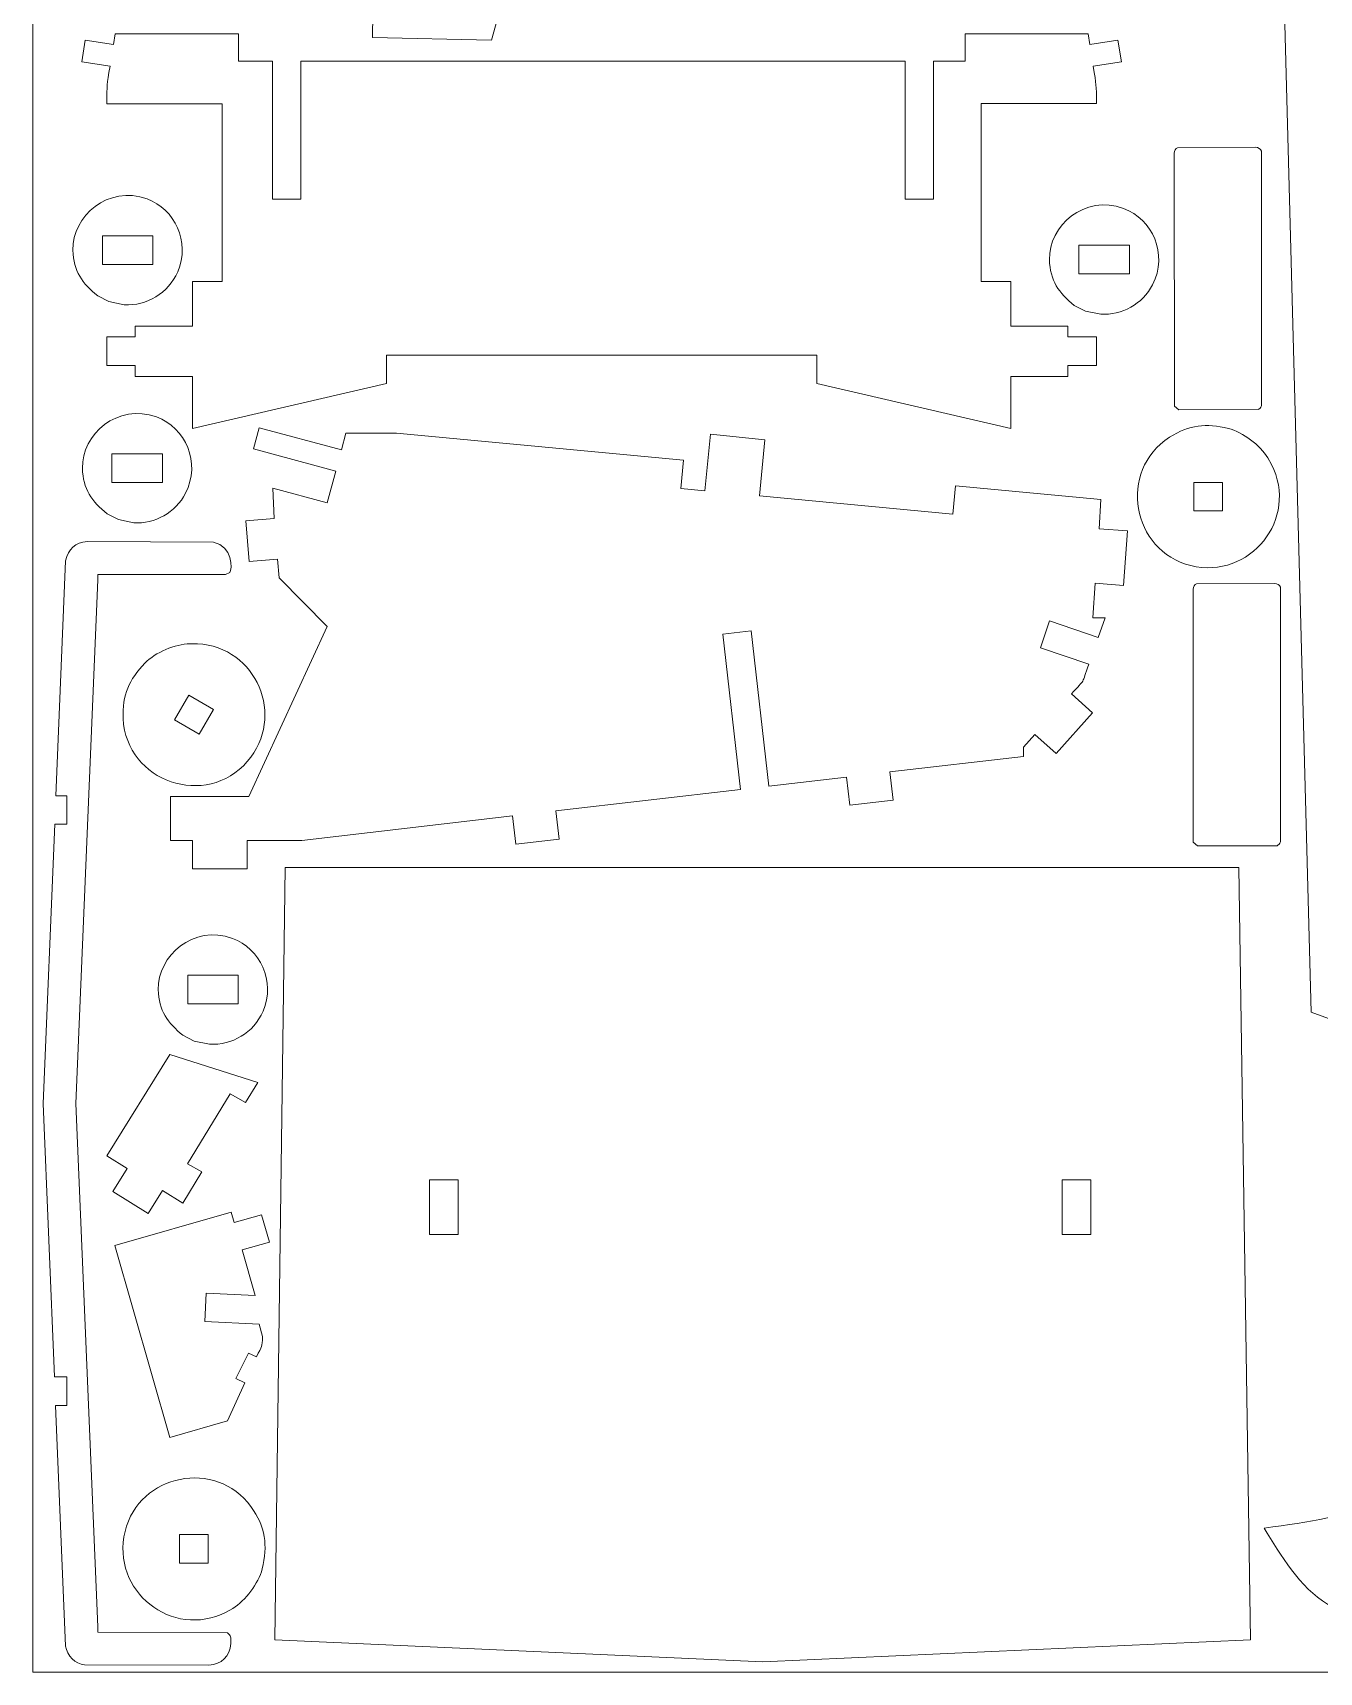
# Model space of a CAD drawing. Header units: centimetres. Extents: x -107 to 69, y -18 to 12.
# Drawn here: x -45.34 to -31.77, y -17.43 to -0.14 of the extents above; entities that cross this region are included whole.
import ezdxf

# ---------------------------------------------------------------- set-up
doc = ezdxf.new("R2010")
doc.units = ezdxf.units.CM
doc.header["$MEASUREMENT"] = 0
doc.layers.add('Camada 1', color=7, linetype='Continuous')

msp = doc.modelspace()

# ---------------------------------------------------------------- linework, layer by layer
at = {"layer": 'Camada 1', "color": 1, "lineweight": 0}
msp.add_lwpolyline([(-45.34275, -17.42933), (-24.34275, -17.42933), (-24.34275, 12.27067), (-45.34275, 12.27067), (-45.34275, -17.42933)], close=True, dxfattribs=at)
at = {"layer": 'Camada 1', "color": 250, "lineweight": 9}
for points, knots in [([(-29.55883, -8.92971), (-29.55883, -8.92971), (-29.56893, -8.93006), (-29.56893, -8.93006), (-29.56893, -8.93006), (-29.55338, -9.77885), (-29.53386, -10.62235), (-29.53146, -11.47113), (-29.53146, -11.47113), (-29.52685, -13.10509), (-29.55294, -14.74324), (-29.54248, -16.37694), (-29.54248, -16.37694), (-29.54248, -16.37694), (-29.53328, -17.33127), (-29.53328, -17.33127), (-29.53328, -17.33127), (-30.06357, -17.14693), (-30.45912, -17.01973), (-31.01488, -16.91367), (-31.01488, -16.91367), (-31.30724, -16.85788), (-31.44, -16.85905), (-31.6851, -16.71267), (-31.6851, -16.71267), (-31.98351, -16.53444), (-32.17813, -16.19391), (-32.35465, -15.9096), (-32.35465, -15.9096), (-31.85461, -15.84044), (-31.51294, -15.80008), (-31.04719, -15.57574), (-31.04719, -15.57574), (-29.97056, -15.05716), (-29.66871, -14.03103), (-29.79883, -12.90802), (-29.79883, -12.90802), (-29.93364, -11.7446), (-30.58108, -10.94205), (-31.67703, -10.53525), (-31.67703, -10.53525), (-31.67703, -10.53525), (-31.85859, -10.46877), (-31.85859, -10.46877), (-31.85859, -10.46877), (-31.85859, -10.46877), (-32.19669, 2.20154), (-32.19669, 2.20154), (-32.19669, 2.20154), (-31.84677, 2.33509), (-31.65096, 2.40472), (-31.34964, 2.64454), (-31.34964, 2.64454), (-30.52635, 3.29976), (-30.33943, 4.3766), (-30.50965, 5.3668), (-30.50965, 5.3668), (-30.66669, 6.28036), (-31.16128, 6.83392), (-32.01853, 7.16802), (-32.01853, 7.16802), (-32.01853, 7.16802), (-32.2091, 7.24112), (-32.2091, 7.24112), (-32.2091, 7.24112), (-32.2091, 7.24112), (-32.16201, 10.92004), (-32.16201, 10.92004), (-32.16201, 10.92004), (-32.16201, 10.92004), (-30.27129, 11.4726), (-30.27129, 11.4726), (-30.27129, 11.4726), (-30.27129, 11.4726), (-29.55883, -8.92971), (-29.55883, -8.92971)], [0, 0, 0, 0, 0.05, 0.05, 0.05, 0.05, 0.1, 0.1, 0.1, 0.1, 0.15, 0.15, 0.15, 0.15, 0.2, 0.2, 0.2, 0.2, 0.25, 0.25, 0.25, 0.25, 0.3, 0.3, 0.3, 0.3, 0.35, 0.35, 0.35, 0.35, 0.4, 0.4, 0.4, 0.4, 0.45, 0.45, 0.45, 0.45, 0.5, 0.5, 0.5, 0.5, 0.55, 0.55, 0.55, 0.55, 0.6, 0.6, 0.6, 0.6, 0.65, 0.65, 0.65, 0.65, 0.7, 0.7, 0.7, 0.7, 0.75, 0.75, 0.75, 0.75, 0.8, 0.8, 0.8, 0.8, 0.85, 0.85, 0.85, 0.85, 0.9, 0.9, 0.9, 0.9, 1, 1, 1, 1]), ([(-42.03259, 0.50966), (-42.03259, 0.50966), (-41.74643, 0.50354), (-41.74643, 0.50354), (-41.74643, 0.50354), (-41.74643, 0.50354), (-41.74104, 0.75469), (-41.74104, 0.75469), (-41.74104, 0.75469), (-41.74104, 0.75469), (-41.35602, 0.74667), (-41.35602, 0.74667), (-41.35602, 0.74667), (-41.35602, 0.74667), (-41.36922, 0.57091), (-41.36922, 0.57091), (-41.36922, 0.57091), (-41.36922, 0.57091), (-40.50245, 0.5467), (-40.50245, 0.5467), (-40.50245, 0.5467), (-40.50245, 0.5467), (-40.49114, 0.72883), (-40.49114, 0.72883), (-40.49114, 0.72883), (-40.49114, 0.72883), (-40.2435, 0.72378), (-40.2435, 0.72378), (-40.2435, 0.72378), (-40.2435, 0.72378), (-40.50338, -0.21335), (-40.50338, -0.21335), (-40.50338, -0.21335), (-40.50338, -0.21335), (-41.76123, -0.18717), (-41.76123, -0.18717), (-41.76123, -0.18717), (-41.76123, -0.18717), (-41.75585, 0.06406), (-41.75585, 0.06406), (-41.75585, 0.06406), (-41.75585, 0.06406), (-42.042, 0.07016), (-42.042, 0.07016), (-42.042, 0.07016), (-42.042, 0.07016), (-42.03259, 0.50966), (-42.03259, 0.50966)], [0, 0, 0, 0, 0.07692308, 0.07692308, 0.07692308, 0.07692308, 0.15384615, 0.15384615, 0.15384615, 0.15384615, 0.23076923, 0.23076923, 0.23076923, 0.23076923, 0.30769231, 0.30769231, 0.30769231, 0.30769231, 0.38461538, 0.38461538, 0.38461538, 0.38461538, 0.46153846, 0.46153846, 0.46153846, 0.46153846, 0.53846154, 0.53846154, 0.53846154, 0.53846154, 0.61538462, 0.61538462, 0.61538462, 0.61538462, 0.69230769, 0.69230769, 0.69230769, 0.69230769, 0.76923077, 0.76923077, 0.76923077, 0.76923077, 0.84615385, 0.84615385, 0.84615385, 0.84615385, 1, 1, 1, 1]), ([(-34.19291, -0.26129), (-34.19291, -0.26129), (-34.21064, -0.1472), (-34.21064, -0.1472), (-34.21064, -0.1472), (-34.21064, -0.1472), (-35.50931, -0.14703), (-35.50931, -0.14703), (-35.50931, -0.14703), (-35.50931, -0.14703), (-35.50931, -0.43476), (-35.50931, -0.43476), (-35.50931, -0.43476), (-35.50931, -0.43476), (-35.84076, -0.43476), (-35.84076, -0.43476), (-35.84076, -0.43476), (-35.84076, -0.43476), (-35.84076, -1.8909), (-35.84076, -1.8909), (-35.84076, -1.8909), (-35.84076, -1.8909), (-36.14087, -1.8909), (-36.14087, -1.8909), (-36.14087, -1.8909), (-36.14087, -1.8909), (-36.14085, -0.43476), (-36.14085, -0.43476), (-36.14085, -0.43476), (-36.14085, -0.43476), (-42.51414, -0.43476), (-42.51414, -0.43476), (-42.51414, -0.43476), (-42.51414, -0.43476), (-42.51414, -1.8909), (-42.51414, -1.8909), (-42.51414, -1.8909), (-42.51414, -1.8909), (-42.81425, -1.8909), (-42.81425, -1.8909), (-42.81425, -1.8909), (-42.81425, -1.8909), (-42.81425, -0.43476), (-42.81425, -0.43476), (-42.81425, -0.43476), (-42.81425, -0.43476), (-43.17122, -0.43476), (-43.17122, -0.43476), (-43.17122, -0.43476), (-43.17122, -0.43476), (-43.17122, -0.14703), (-43.17122, -0.14703), (-43.17122, -0.14703), (-43.17122, -0.14703), (-44.47485, -0.14735), (-44.47485, -0.14735), (-44.47485, -0.14735), (-44.47485, -0.14735), (-44.49258, -0.26142), (-44.49258, -0.26142), (-44.49258, -0.26142), (-44.49258, -0.26142), (-44.78913, -0.21531), (-44.78913, -0.21531), (-44.78913, -0.21531), (-44.78913, -0.21531), (-44.82459, -0.44341), (-44.82459, -0.44341), (-44.82459, -0.44341), (-44.82459, -0.44341), (-44.52804, -0.48951), (-44.52804, -0.48951), (-44.52804, -0.48951), (-44.56109, -0.69579), (-44.56143, -0.67515), (-44.56214, -0.88461), (-44.56214, -0.88461), (-44.56214, -0.88461), (-43.34475, -0.88461), (-43.34475, -0.88461), (-43.34475, -0.88461), (-43.34475, -0.88461), (-43.34489, -2.75855), (-43.34489, -2.75855), (-43.34489, -2.75855), (-43.34489, -2.75855), (-43.65742, -2.75855), (-43.65742, -2.75855), (-43.65742, -2.75855), (-43.65742, -2.75855), (-43.65742, -3.22982), (-43.65742, -3.22982), (-43.65742, -3.22982), (-43.65742, -3.22982), (-44.26212, -3.22982), (-44.26212, -3.22982), (-44.26212, -3.22982), (-44.26212, -3.22982), (-44.26212, -3.34524), (-44.26212, -3.34524), (-44.26212, -3.34524), (-44.26212, -3.34524), (-44.56223, -3.34524), (-44.56223, -3.34524), (-44.56223, -3.34524), (-44.56223, -3.34524), (-44.56223, -3.64686), (-44.56223, -3.64686), (-44.56223, -3.64686), (-44.56223, -3.64686), (-44.26212, -3.64686), (-44.26212, -3.64686), (-44.26212, -3.64686), (-44.26212, -3.64686), (-44.26212, -3.76231), (-44.26212, -3.76231), (-44.26212, -3.76231), (-44.26212, -3.76231), (-43.65742, -3.76231), (-43.65742, -3.76231), (-43.65742, -3.76231), (-43.65742, -3.76231), (-43.65742, -4.31162), (-43.65742, -4.31162), (-43.65742, -4.31162), (-43.65742, -4.31162), (-41.61351, -3.83717), (-41.61351, -3.83717), (-41.61351, -3.83717), (-41.61351, -3.83717), (-41.61351, -3.53706), (-41.61351, -3.53706), (-41.61351, -3.53706), (-41.61351, -3.53706), (-37.07139, -3.53706), (-37.07139, -3.53706), (-37.07139, -3.53706), (-37.07139, -3.53706), (-37.07139, -3.83717), (-37.07139, -3.83717), (-37.07139, -3.83717), (-37.07139, -3.83717), (-35.0282, -4.31162), (-35.0282, -4.31162), (-35.0282, -4.31162), (-35.0282, -4.31162), (-35.0282, -3.76231), (-35.0282, -3.76231), (-35.0282, -3.76231), (-35.0282, -3.76231), (-34.4235, -3.76231), (-34.4235, -3.76231), (-34.4235, -3.76231), (-34.4235, -3.76231), (-34.4235, -3.64686), (-34.4235, -3.64686), (-34.4235, -3.64686), (-34.4235, -3.64686), (-34.1234, -3.64686), (-34.1234, -3.64686), (-34.1234, -3.64686), (-34.1234, -3.64686), (-34.1234, -3.34524), (-34.1234, -3.34524), (-34.1234, -3.34524), (-34.1234, -3.34524), (-34.4235, -3.34524), (-34.4235, -3.34524), (-34.4235, -3.34524), (-34.4235, -3.34524), (-34.4235, -3.22982), (-34.4235, -3.22982), (-34.4235, -3.22982), (-34.4235, -3.22982), (-35.0282, -3.22982), (-35.0282, -3.22982), (-35.0282, -3.22982), (-35.0282, -3.22982), (-35.0282, -2.75855), (-35.0282, -2.75855), (-35.0282, -2.75855), (-35.0282, -2.75855), (-35.34002, -2.75855), (-35.34002, -2.75855), (-35.34002, -2.75855), (-35.34002, -2.75855), (-35.34002, -0.88419), (-35.34002, -0.88419), (-35.34002, -0.88419), (-35.34002, -0.88419), (-34.1234, -0.88427), (-34.1234, -0.88427), (-34.1234, -0.88427), (-34.12402, -0.67473), (-34.12438, -0.69582), (-34.15742, -0.48948), (-34.15742, -0.48948), (-34.15742, -0.48948), (-33.8609, -0.44337), (-33.8609, -0.44337), (-33.8609, -0.44337), (-33.8609, -0.44337), (-33.89636, -0.21522), (-33.89636, -0.21522), (-33.89636, -0.21522), (-33.89636, -0.21522), (-34.19291, -0.26129), (-34.19291, -0.26129)], [0, 0, 0, 0, 0.01886792, 0.01886792, 0.01886792, 0.01886792, 0.03773585, 0.03773585, 0.03773585, 0.03773585, 0.05660377, 0.05660377, 0.05660377, 0.05660377, 0.0754717, 0.0754717, 0.0754717, 0.0754717, 0.09433962, 0.09433962, 0.09433962, 0.09433962, 0.11320755, 0.11320755, 0.11320755, 0.11320755, 0.13207547, 0.13207547, 0.13207547, 0.13207547, 0.1509434, 0.1509434, 0.1509434, 0.1509434, 0.16981132, 0.16981132, 0.16981132, 0.16981132, 0.18867925, 0.18867925, 0.18867925, 0.18867925, 0.20754717, 0.20754717, 0.20754717, 0.20754717, 0.22641509, 0.22641509, 0.22641509, 0.22641509, 0.24528302, 0.24528302, 0.24528302, 0.24528302, 0.26415094, 0.26415094, 0.26415094, 0.26415094, 0.28301887, 0.28301887, 0.28301887, 0.28301887, 0.30188679, 0.30188679, 0.30188679, 0.30188679, 0.32075472, 0.32075472, 0.32075472, 0.32075472, 0.33962264, 0.33962264, 0.33962264, 0.33962264, 0.35849057, 0.35849057, 0.35849057, 0.35849057, 0.37735849, 0.37735849, 0.37735849, 0.37735849, 0.39622642, 0.39622642, 0.39622642, 0.39622642, 0.41509434, 0.41509434, 0.41509434, 0.41509434, 0.43396226, 0.43396226, 0.43396226, 0.43396226, 0.45283019, 0.45283019, 0.45283019, 0.45283019, 0.47169811, 0.47169811, 0.47169811, 0.47169811, 0.49056604, 0.49056604, 0.49056604, 0.49056604, 0.50943396, 0.50943396, 0.50943396, 0.50943396, 0.52830189, 0.52830189, 0.52830189, 0.52830189, 0.54716981, 0.54716981, 0.54716981, 0.54716981, 0.56603774, 0.56603774, 0.56603774, 0.56603774, 0.58490566, 0.58490566, 0.58490566, 0.58490566, 0.60377358, 0.60377358, 0.60377358, 0.60377358, 0.62264151, 0.62264151, 0.62264151, 0.62264151, 0.64150943, 0.64150943, 0.64150943, 0.64150943, 0.66037736, 0.66037736, 0.66037736, 0.66037736, 0.67924528, 0.67924528, 0.67924528, 0.67924528, 0.69811321, 0.69811321, 0.69811321, 0.69811321, 0.71698113, 0.71698113, 0.71698113, 0.71698113, 0.73584906, 0.73584906, 0.73584906, 0.73584906, 0.75471698, 0.75471698, 0.75471698, 0.75471698, 0.77358491, 0.77358491, 0.77358491, 0.77358491, 0.79245283, 0.79245283, 0.79245283, 0.79245283, 0.81132075, 0.81132075, 0.81132075, 0.81132075, 0.83018868, 0.83018868, 0.83018868, 0.83018868, 0.8490566, 0.8490566, 0.8490566, 0.8490566, 0.86792453, 0.86792453, 0.86792453, 0.86792453, 0.88679245, 0.88679245, 0.88679245, 0.88679245, 0.90566038, 0.90566038, 0.90566038, 0.90566038, 0.9245283, 0.9245283, 0.9245283, 0.9245283, 0.94339623, 0.94339623, 0.94339623, 0.94339623, 0.96226415, 0.96226415, 0.96226415, 0.96226415, 1, 1, 1, 1]), ([(-32.40997, -4.10711), (-32.39055, -4.09128), (-32.38292, -4.08283), (-32.38105, -4.05343), (-32.38105, -4.05343), (-32.38105, -4.05343), (-32.38375, -1.38576), (-32.38375, -1.38576), (-32.38375, -1.38576), (-32.38809, -1.35941), (-32.41909, -1.34668), (-32.44252, -1.34476), (-32.44252, -1.34476), (-32.44252, -1.34476), (-33.26875, -1.34928), (-33.26875, -1.34928), (-33.26875, -1.34928), (-33.29086, -1.35552), (-33.30272, -1.38274), (-33.30441, -1.40627), (-33.30441, -1.40627), (-33.30441, -1.40627), (-33.30174, -4.07394), (-33.30174, -4.07394), (-33.30174, -4.07394), (-33.30174, -4.07394), (-33.25618, -4.11391), (-33.25618, -4.11391), (-33.25618, -4.11391), (-33.25618, -4.11391), (-32.41849, -4.11104), (-32.41849, -4.11104), (-32.41849, -4.11104), (-32.41849, -4.11104), (-32.40997, -4.10711), (-32.40997, -4.10711)], [0, 0, 0, 0, 0.1, 0.1, 0.1, 0.1, 0.2, 0.2, 0.2, 0.2, 0.3, 0.3, 0.3, 0.3, 0.4, 0.4, 0.4, 0.4, 0.5, 0.5, 0.5, 0.5, 0.6, 0.6, 0.6, 0.6, 0.7, 0.7, 0.7, 0.7, 0.8, 0.8, 0.8, 0.8, 1, 1, 1, 1]), ([(-44.65841, -2.91157), (-44.81912, -2.78098), (-44.91338, -2.65144), (-44.91916, -2.42982), (-44.91916, -2.42982), (-44.9285, -2.0721), (-44.54858, -1.73918), (-44.1374, -1.88932), (-44.1374, -1.88932), (-43.84608, -1.9957), (-43.67758, -2.33926), (-43.81452, -2.65819), (-43.81452, -2.65819), (-43.91171, -2.88451), (-44.14373, -3.0193), (-44.37716, -3.00529), (-44.37716, -3.00529), (-44.37716, -3.00529), (-44.53926, -2.97136), (-44.53926, -2.97136), (-44.53926, -2.97136), (-44.53926, -2.97136), (-44.65841, -2.91157), (-44.65841, -2.91157)], [0, 0, 0, 0, 0.14285714, 0.14285714, 0.14285714, 0.14285714, 0.28571429, 0.28571429, 0.28571429, 0.28571429, 0.42857143, 0.42857143, 0.42857143, 0.42857143, 0.57142857, 0.57142857, 0.57142857, 0.57142857, 0.71428571, 0.71428571, 0.71428571, 0.71428571, 1, 1, 1, 1]), ([(-34.35847, -3.01159), (-34.51909, -2.88097), (-34.61343, -2.75154), (-34.61922, -2.52983), (-34.61922, -2.52983), (-34.62857, -2.17198), (-34.2483, -1.83916), (-33.83742, -1.98932), (-33.83742, -1.98932), (-33.53244, -2.1008), (-33.36576, -2.46902), (-33.53147, -2.79431), (-33.53147, -2.79431), (-33.63547, -2.99848), (-33.85881, -3.11857), (-34.07719, -3.1053), (-34.07719, -3.1053), (-34.07719, -3.1053), (-34.23929, -3.07139), (-34.23929, -3.07139), (-34.23929, -3.07139), (-34.23929, -3.07139), (-34.35847, -3.01159), (-34.35847, -3.01159)], [0, 0, 0, 0, 0.14285714, 0.14285714, 0.14285714, 0.14285714, 0.28571429, 0.28571429, 0.28571429, 0.28571429, 0.42857143, 0.42857143, 0.42857143, 0.42857143, 0.57142857, 0.57142857, 0.57142857, 0.57142857, 0.71428571, 0.71428571, 0.71428571, 0.71428571, 1, 1, 1, 1]), ([(-44.07551, -2.27785), (-44.07551, -2.27785), (-44.60795, -2.27785), (-44.60795, -2.27785), (-44.60795, -2.27785), (-44.60795, -2.27785), (-44.60795, -2.57943), (-44.60795, -2.57943), (-44.60795, -2.57943), (-44.60795, -2.57943), (-44.07551, -2.57943), (-44.07551, -2.57943), (-44.07551, -2.57943), (-44.07551, -2.57943), (-44.07551, -2.27785), (-44.07551, -2.27785)], [0, 0, 0, 0, 0.2, 0.2, 0.2, 0.2, 0.4, 0.4, 0.4, 0.4, 0.6, 0.6, 0.6, 0.6, 1, 1, 1, 1]), ([(-33.77553, -2.37786), (-33.77553, -2.37786), (-34.30799, -2.37786), (-34.30799, -2.37786), (-34.30799, -2.37786), (-34.30799, -2.37786), (-34.30799, -2.67948), (-34.30799, -2.67948), (-34.30799, -2.67948), (-34.30799, -2.67948), (-33.77553, -2.67948), (-33.77553, -2.67948), (-33.77553, -2.67948), (-33.77553, -2.67948), (-33.77553, -2.37786), (-33.77553, -2.37786)], [0, 0, 0, 0, 0.2, 0.2, 0.2, 0.2, 0.4, 0.4, 0.4, 0.4, 0.6, 0.6, 0.6, 0.6, 1, 1, 1, 1]), ([(-44.55846, -5.21156), (-44.71915, -5.08101), (-44.81342, -4.95139), (-44.81921, -4.72981), (-44.81921, -4.72981), (-44.82853, -4.37225), (-44.4488, -4.03913), (-44.03744, -4.18935), (-44.03744, -4.18935), (-43.73237, -4.30076), (-43.56578, -4.66911), (-43.73146, -4.99429), (-43.73146, -4.99429), (-43.83547, -5.19845), (-44.05871, -5.31851), (-44.27718, -5.30528), (-44.27718, -5.30528), (-44.27718, -5.30528), (-44.43931, -5.27139), (-44.43931, -5.27139), (-44.43931, -5.27139), (-44.43931, -5.27139), (-44.55846, -5.21156), (-44.55846, -5.21156)], [0, 0, 0, 0, 0.14285714, 0.14285714, 0.14285714, 0.14285714, 0.28571429, 0.28571429, 0.28571429, 0.28571429, 0.42857143, 0.42857143, 0.42857143, 0.42857143, 0.57142857, 0.57142857, 0.57142857, 0.57142857, 0.71428571, 0.71428571, 0.71428571, 0.71428571, 1, 1, 1, 1]), ([(-43.08161, -8.95547), (-43.08161, -8.95547), (-43.08161, -8.65536), (-43.08161, -8.65536), (-43.08161, -8.65536), (-43.08161, -8.65536), (-42.50449, -8.65536), (-42.50449, -8.65536), (-42.50449, -8.65536), (-42.50449, -8.65536), (-40.28407, -8.39698), (-40.28407, -8.39698), (-40.28407, -8.39698), (-40.28407, -8.39698), (-40.24936, -8.69504), (-40.24936, -8.69504), (-40.24936, -8.69504), (-40.24936, -8.69504), (-39.79078, -8.6417), (-39.79078, -8.6417), (-39.79078, -8.6417), (-39.79078, -8.6417), (-39.82548, -8.34361), (-39.82548, -8.34361), (-39.82548, -8.34361), (-39.82548, -8.34361), (-37.87872, -8.11709), (-37.87872, -8.11709), (-37.87872, -8.11709), (-37.87872, -8.11709), (-38.06362, -6.48018), (-38.06362, -6.48018), (-38.06362, -6.48018), (-38.06362, -6.48018), (-37.76392, -6.44633), (-37.76392, -6.44633), (-37.76392, -6.44633), (-37.76392, -6.44633), (-37.5793, -8.08225), (-37.5793, -8.08225), (-37.5793, -8.08225), (-37.5793, -8.08225), (-36.75967, -7.98678), (-36.75967, -7.98678), (-36.75967, -7.98678), (-36.75967, -7.98678), (-36.72501, -8.28487), (-36.72501, -8.28487), (-36.72501, -8.28487), (-36.72501, -8.28487), (-36.26639, -8.23151), (-36.26639, -8.23151), (-36.26639, -8.23151), (-36.26639, -8.23151), (-36.30109, -7.93342), (-36.30109, -7.93342), (-36.30109, -7.93342), (-36.30109, -7.93342), (-34.89121, -7.76944), (-34.89121, -7.76944), (-34.89121, -7.76944), (-34.89121, -7.76944), (-34.89121, -7.67063), (-34.89121, -7.67063), (-34.89121, -7.67063), (-34.89121, -7.67063), (-34.77303, -7.5394), (-34.77303, -7.5394), (-34.77303, -7.5394), (-34.77303, -7.5394), (-34.55003, -7.74024), (-34.55003, -7.74024), (-34.55003, -7.74024), (-34.55003, -7.74024), (-34.16377, -7.31143), (-34.16377, -7.31143), (-34.16377, -7.31143), (-34.16377, -7.31143), (-34.38677, -7.11059), (-34.38677, -7.11059), (-34.38677, -7.11059), (-34.23723, -6.94456), (-34.28231, -7.01827), (-34.20413, -6.79705), (-34.20413, -6.79705), (-34.20413, -6.79705), (-34.71382, -6.62352), (-34.71382, -6.62352), (-34.71382, -6.62352), (-34.71382, -6.62352), (-34.61709, -6.33944), (-34.61709, -6.33944), (-34.61709, -6.33944), (-34.61709, -6.33944), (-34.10412, -6.51406), (-34.10412, -6.51406), (-34.10412, -6.51406), (-34.10412, -6.51406), (-34.03176, -6.30935), (-34.03176, -6.30935), (-34.03176, -6.30935), (-34.03176, -6.30935), (-34.16244, -6.30935), (-34.16244, -6.30935), (-34.16244, -6.30935), (-34.16244, -6.30935), (-34.13725, -5.94318), (-34.13725, -5.94318), (-34.13725, -5.94318), (-34.13725, -5.94318), (-33.83796, -5.96502), (-33.83796, -5.96502), (-33.83796, -5.96502), (-33.83796, -5.96502), (-33.79593, -5.38945), (-33.79593, -5.38945), (-33.79593, -5.38945), (-33.79593, -5.38945), (-34.09522, -5.36761), (-34.09522, -5.36761), (-34.09522, -5.36761), (-34.09522, -5.36761), (-34.07848, -5.05943), (-34.07848, -5.05943), (-34.07848, -5.05943), (-34.07848, -5.05943), (-35.60904, -4.91556), (-35.60904, -4.91556), (-35.60904, -4.91556), (-35.60904, -4.91556), (-35.63718, -5.21434), (-35.63718, -5.21434), (-35.63718, -5.21434), (-35.63718, -5.21434), (-37.67903, -5.02225), (-37.67903, -5.02225), (-37.67903, -5.02225), (-37.67903, -5.02225), (-37.62149, -4.42967), (-37.62149, -4.42967), (-37.62149, -4.42967), (-37.62149, -4.42967), (-38.1955, -4.36952), (-38.1955, -4.36952), (-38.1955, -4.36952), (-38.1955, -4.36952), (-38.25321, -4.9679), (-38.25321, -4.9679), (-38.25321, -4.9679), (-38.25321, -4.9679), (-38.5083, -4.94387), (-38.5083, -4.94387), (-38.5083, -4.94387), (-38.5083, -4.94387), (-38.48055, -4.64531), (-38.48055, -4.64531), (-38.48055, -4.64531), (-38.48055, -4.64531), (-41.50672, -4.36163), (-41.50672, -4.36163), (-41.50672, -4.36163), (-41.50672, -4.36163), (-42.0393, -4.36163), (-42.0393, -4.36163), (-42.0393, -4.36163), (-42.0393, -4.36163), (-42.08637, -4.53677), (-42.08637, -4.53677), (-42.08637, -4.53677), (-42.08637, -4.53677), (-42.95585, -4.3032), (-42.95585, -4.3032), (-42.95585, -4.3032), (-42.95585, -4.3032), (-43.01572, -4.52616), (-43.01572, -4.52616), (-43.01572, -4.52616), (-43.01572, -4.52616), (-42.14623, -4.75973), (-42.14623, -4.75973), (-42.14623, -4.75973), (-42.14623, -4.75973), (-42.23608, -5.09413), (-42.23608, -5.09413), (-42.23608, -5.09413), (-42.23608, -5.09413), (-42.8121, -4.9398), (-42.8121, -4.9398), (-42.8121, -4.9398), (-42.8121, -4.9398), (-42.79762, -5.25962), (-42.79762, -5.25962), (-42.79762, -5.25962), (-42.79762, -5.25962), (-43.09656, -5.28577), (-43.09656, -5.28577), (-43.09656, -5.28577), (-43.09656, -5.28577), (-43.05916, -5.71345), (-43.05916, -5.71345), (-43.05916, -5.71345), (-43.05916, -5.71345), (-42.7602, -5.68729), (-42.7602, -5.68729), (-42.7602, -5.68729), (-42.7602, -5.68729), (-42.74289, -5.88503), (-42.74289, -5.88503), (-42.74289, -5.88503), (-42.74289, -5.88503), (-42.23608, -6.40022), (-42.23608, -6.40022), (-42.23608, -6.40022), (-42.23608, -6.40022), (-43.06282, -8.19366), (-43.06282, -8.19366), (-43.06282, -8.19366), (-43.06282, -8.19366), (-43.88958, -8.19366), (-43.88958, -8.19366), (-43.88958, -8.19366), (-43.88958, -8.19366), (-43.88958, -8.65536), (-43.88958, -8.65536), (-43.88958, -8.65536), (-43.88958, -8.65536), (-43.65871, -8.65536), (-43.65871, -8.65536), (-43.65871, -8.65536), (-43.65871, -8.65536), (-43.65871, -8.95547), (-43.65871, -8.95547), (-43.65871, -8.95547), (-43.65871, -8.95547), (-43.08161, -8.95547), (-43.08161, -8.95547)], [0, 0, 0, 0, 0.01666667, 0.01666667, 0.01666667, 0.01666667, 0.03333333, 0.03333333, 0.03333333, 0.03333333, 0.05, 0.05, 0.05, 0.05, 0.06666667, 0.06666667, 0.06666667, 0.06666667, 0.08333333, 0.08333333, 0.08333333, 0.08333333, 0.1, 0.1, 0.1, 0.1, 0.11666667, 0.11666667, 0.11666667, 0.11666667, 0.13333333, 0.13333333, 0.13333333, 0.13333333, 0.15, 0.15, 0.15, 0.15, 0.16666667, 0.16666667, 0.16666667, 0.16666667, 0.18333333, 0.18333333, 0.18333333, 0.18333333, 0.2, 0.2, 0.2, 0.2, 0.21666667, 0.21666667, 0.21666667, 0.21666667, 0.23333333, 0.23333333, 0.23333333, 0.23333333, 0.25, 0.25, 0.25, 0.25, 0.26666667, 0.26666667, 0.26666667, 0.26666667, 0.28333333, 0.28333333, 0.28333333, 0.28333333, 0.3, 0.3, 0.3, 0.3, 0.31666667, 0.31666667, 0.31666667, 0.31666667, 0.33333333, 0.33333333, 0.33333333, 0.33333333, 0.35, 0.35, 0.35, 0.35, 0.36666667, 0.36666667, 0.36666667, 0.36666667, 0.38333333, 0.38333333, 0.38333333, 0.38333333, 0.4, 0.4, 0.4, 0.4, 0.41666667, 0.41666667, 0.41666667, 0.41666667, 0.43333333, 0.43333333, 0.43333333, 0.43333333, 0.45, 0.45, 0.45, 0.45, 0.46666667, 0.46666667, 0.46666667, 0.46666667, 0.48333333, 0.48333333, 0.48333333, 0.48333333, 0.5, 0.5, 0.5, 0.5, 0.51666667, 0.51666667, 0.51666667, 0.51666667, 0.53333333, 0.53333333, 0.53333333, 0.53333333, 0.55, 0.55, 0.55, 0.55, 0.56666667, 0.56666667, 0.56666667, 0.56666667, 0.58333333, 0.58333333, 0.58333333, 0.58333333, 0.6, 0.6, 0.6, 0.6, 0.61666667, 0.61666667, 0.61666667, 0.61666667, 0.63333333, 0.63333333, 0.63333333, 0.63333333, 0.65, 0.65, 0.65, 0.65, 0.66666667, 0.66666667, 0.66666667, 0.66666667, 0.68333333, 0.68333333, 0.68333333, 0.68333333, 0.7, 0.7, 0.7, 0.7, 0.71666667, 0.71666667, 0.71666667, 0.71666667, 0.73333333, 0.73333333, 0.73333333, 0.73333333, 0.75, 0.75, 0.75, 0.75, 0.76666667, 0.76666667, 0.76666667, 0.76666667, 0.78333333, 0.78333333, 0.78333333, 0.78333333, 0.8, 0.8, 0.8, 0.8, 0.81666667, 0.81666667, 0.81666667, 0.81666667, 0.83333333, 0.83333333, 0.83333333, 0.83333333, 0.85, 0.85, 0.85, 0.85, 0.86666667, 0.86666667, 0.86666667, 0.86666667, 0.88333333, 0.88333333, 0.88333333, 0.88333333, 0.9, 0.9, 0.9, 0.9, 0.91666667, 0.91666667, 0.91666667, 0.91666667, 0.93333333, 0.93333333, 0.93333333, 0.93333333, 0.95, 0.95, 0.95, 0.95, 0.96666667, 0.96666667, 0.96666667, 0.96666667, 1, 1, 1, 1]), ([(-32.31599, -4.62016), (-32.39971, -4.48672), (-32.5777, -4.34828), (-32.73172, -4.31074), (-32.73172, -4.31074), (-32.96591, -4.25367), (-33.14345, -4.2689), (-33.35204, -4.4033), (-33.35204, -4.4033), (-33.90515, -4.75967), (-33.74996, -5.60391), (-33.12805, -5.75649), (-33.12805, -5.75649), (-32.5048, -5.90939), (-31.98374, -5.26289), (-32.2778, -4.68896), (-32.2778, -4.68896), (-32.2778, -4.68896), (-32.31599, -4.62016), (-32.31599, -4.62016)], [0, 0, 0, 0, 0.16666667, 0.16666667, 0.16666667, 0.16666667, 0.33333333, 0.33333333, 0.33333333, 0.33333333, 0.5, 0.5, 0.5, 0.5, 0.66666667, 0.66666667, 0.66666667, 0.66666667, 1, 1, 1, 1]), ([(-43.97552, -4.57784), (-43.97552, -4.57784), (-44.50798, -4.57784), (-44.50798, -4.57784), (-44.50798, -4.57784), (-44.50798, -4.57784), (-44.50798, -4.87945), (-44.50798, -4.87945), (-44.50798, -4.87945), (-44.50798, -4.87945), (-43.97552, -4.87945), (-43.97552, -4.87945), (-43.97552, -4.87945), (-43.97552, -4.87945), (-43.97552, -4.57784), (-43.97552, -4.57784)], [0, 0, 0, 0, 0.2, 0.2, 0.2, 0.2, 0.4, 0.4, 0.4, 0.4, 0.6, 0.6, 0.6, 0.6, 1, 1, 1, 1]), ([(-33.09478, -5.18057), (-33.09478, -5.18057), (-32.79316, -5.18057), (-32.79316, -5.18057), (-32.79316, -5.18057), (-32.79316, -5.18057), (-32.79316, -4.87895), (-32.79316, -4.87895), (-32.79316, -4.87895), (-32.79316, -4.87895), (-33.09478, -4.87895), (-33.09478, -4.87895), (-33.09478, -4.87895), (-33.09478, -4.87895), (-33.09478, -5.18057), (-33.09478, -5.18057)], [0, 0, 0, 0, 0.2, 0.2, 0.2, 0.2, 0.4, 0.4, 0.4, 0.4, 0.6, 0.6, 0.6, 0.6, 1, 1, 1, 1]), ([(-44.99617, -5.70494), (-44.96269, -5.5815), (-44.90004, -5.5113), (-44.7673, -5.50423), (-44.7673, -5.50423), (-44.7673, -5.50423), (-43.43627, -5.50913), (-43.43627, -5.50913), (-43.43627, -5.50913), (-43.23462, -5.54952), (-43.23703, -5.79945), (-43.2658, -5.82812), (-43.2658, -5.82812), (-43.2658, -5.82812), (-43.31159, -5.85072), (-43.31159, -5.85072), (-43.31159, -5.85072), (-43.31159, -5.85072), (-44.65666, -5.85072), (-44.65666, -5.85072), (-44.65666, -5.85072), (-44.65666, -5.85072), (-44.65666, -5.90842), (-44.65666, -5.90842), (-44.65666, -5.90842), (-44.65666, -5.90842), (-44.88749, -11.42942), (-44.88749, -11.42942), (-44.88749, -11.42942), (-44.88749, -11.42942), (-44.65666, -16.95043), (-44.65666, -16.95043), (-44.65666, -16.95043), (-44.65666, -16.95043), (-44.65666, -17.00814), (-44.65666, -17.00814), (-44.65666, -17.00814), (-44.65666, -17.00814), (-43.28952, -17.01252), (-43.28952, -17.01252), (-43.28952, -17.01252), (-43.25495, -17.05196), (-43.24871, -17.04712), (-43.25473, -17.12622), (-43.25473, -17.12622), (-43.26514, -17.26252), (-43.3513, -17.34799), (-43.48475, -17.35442), (-43.48475, -17.35442), (-43.48475, -17.35442), (-44.79742, -17.35263), (-44.79742, -17.35263), (-44.79742, -17.35263), (-44.89441, -17.34201), (-44.98342, -17.25529), (-44.99617, -17.15391), (-44.99617, -17.15391), (-44.99617, -17.15391), (-45.10157, -14.61511), (-45.10157, -14.61511), (-45.10157, -14.61511), (-45.10157, -14.61511), (-44.98516, -14.61511), (-44.98516, -14.61511), (-44.98516, -14.61511), (-44.98516, -14.61511), (-44.98516, -14.31502), (-44.98516, -14.31502), (-44.98516, -14.31502), (-44.98516, -14.31502), (-45.11403, -14.31502), (-45.11403, -14.31502), (-45.11403, -14.31502), (-45.11403, -14.31502), (-45.23377, -11.42942), (-45.23377, -11.42942), (-45.23377, -11.42942), (-45.23377, -11.42942), (-45.1116, -8.48594), (-45.1116, -8.48594), (-45.1116, -8.48594), (-45.1116, -8.48594), (-44.98516, -8.48594), (-44.98516, -8.48594), (-44.98516, -8.48594), (-44.98516, -8.48594), (-44.98516, -8.18583), (-44.98516, -8.18583), (-44.98516, -8.18583), (-44.98516, -8.18583), (-45.09913, -8.18583), (-45.09913, -8.18583), (-45.09913, -8.18583), (-45.09913, -8.18583), (-44.99617, -5.70494), (-44.99617, -5.70494)], [0, 0, 0, 0, 0.04, 0.04, 0.04, 0.04, 0.08, 0.08, 0.08, 0.08, 0.12, 0.12, 0.12, 0.12, 0.16, 0.16, 0.16, 0.16, 0.2, 0.2, 0.2, 0.2, 0.24, 0.24, 0.24, 0.24, 0.28, 0.28, 0.28, 0.28, 0.32, 0.32, 0.32, 0.32, 0.36, 0.36, 0.36, 0.36, 0.4, 0.4, 0.4, 0.4, 0.44, 0.44, 0.44, 0.44, 0.48, 0.48, 0.48, 0.48, 0.52, 0.52, 0.52, 0.52, 0.56, 0.56, 0.56, 0.56, 0.6, 0.6, 0.6, 0.6, 0.64, 0.64, 0.64, 0.64, 0.68, 0.68, 0.68, 0.68, 0.72, 0.72, 0.72, 0.72, 0.76, 0.76, 0.76, 0.76, 0.8, 0.8, 0.8, 0.8, 0.84, 0.84, 0.84, 0.84, 0.88, 0.88, 0.88, 0.88, 0.92, 0.92, 0.92, 0.92, 1, 1, 1, 1]), ([(-32.20994, -8.7071), (-32.19055, -8.69127), (-32.18291, -8.68281), (-32.18105, -8.65343), (-32.18105, -8.65343), (-32.18105, -8.65343), (-32.18376, -5.98576), (-32.18376, -5.98576), (-32.18376, -5.98576), (-32.18818, -5.95911), (-32.21887, -5.94669), (-32.24252, -5.94476), (-32.24252, -5.94476), (-32.24252, -5.94476), (-33.06875, -5.94927), (-33.06875, -5.94927), (-33.06875, -5.94927), (-33.09085, -5.95551), (-33.10272, -5.98271), (-33.10441, -6.00626), (-33.10441, -6.00626), (-33.10441, -6.00626), (-33.10175, -8.67393), (-33.10175, -8.67393), (-33.10175, -8.67393), (-33.10175, -8.67393), (-33.05618, -8.71391), (-33.05618, -8.71391), (-33.05618, -8.71391), (-33.05618, -8.71391), (-32.2185, -8.71103), (-32.2185, -8.71103), (-32.2185, -8.71103), (-32.2185, -8.71103), (-32.20994, -8.7071), (-32.20994, -8.7071)], [0, 0, 0, 0, 0.1, 0.1, 0.1, 0.1, 0.2, 0.2, 0.2, 0.2, 0.3, 0.3, 0.3, 0.3, 0.4, 0.4, 0.4, 0.4, 0.5, 0.5, 0.5, 0.5, 0.6, 0.6, 0.6, 0.6, 0.7, 0.7, 0.7, 0.7, 0.8, 0.8, 0.8, 0.8, 1, 1, 1, 1]), ([(-43.68394, -6.5805), (-43.84137, -6.58635), (-44.05027, -6.67124), (-44.15979, -6.78586), (-44.15979, -6.78586), (-44.32616, -6.96), (-44.40196, -7.12152), (-44.38981, -7.3693), (-44.38981, -7.3693), (-44.35671, -8.0438), (-43.51135, -8.32268), (-43.08018, -7.8237), (-43.08018, -7.8237), (-42.66912, -7.348), (-42.98274, -6.61311), (-43.60528, -6.58186), (-43.60528, -6.58186), (-43.60528, -6.58186), (-43.68394, -6.5805), (-43.68394, -6.5805)], [0, 0, 0, 0, 0.16666667, 0.16666667, 0.16666667, 0.16666667, 0.33333333, 0.33333333, 0.33333333, 0.33333333, 0.5, 0.5, 0.5, 0.5, 0.66666667, 0.66666667, 0.66666667, 0.66666667, 1, 1, 1, 1]), ([(-43.588, -7.53516), (-43.588, -7.53516), (-43.43721, -7.27398), (-43.43721, -7.27398), (-43.43721, -7.27398), (-43.43721, -7.27398), (-43.69839, -7.12319), (-43.69839, -7.12319), (-43.69839, -7.12319), (-43.69839, -7.12319), (-43.84918, -7.38437), (-43.84918, -7.38437), (-43.84918, -7.38437), (-43.84918, -7.38437), (-43.588, -7.53516), (-43.588, -7.53516)], [0, 0, 0, 0, 0.2, 0.2, 0.2, 0.2, 0.4, 0.4, 0.4, 0.4, 0.6, 0.6, 0.6, 0.6, 1, 1, 1, 1]), ([(-37.64274, -8.93992), (-37.64274, -8.93992), (-42.68154, -8.93992), (-42.68154, -8.93992), (-42.68154, -8.93992), (-42.68154, -8.93992), (-42.78827, -17.08788), (-42.78827, -17.08788), (-42.78827, -17.08788), (-42.78827, -17.08788), (-37.64274, -17.31874), (-37.64274, -17.31874), (-37.64274, -17.31874), (-37.64274, -17.31874), (-32.49723, -17.08788), (-32.49723, -17.08788), (-32.49723, -17.08788), (-32.49723, -17.08788), (-32.62233, -8.93992), (-32.62233, -8.93992), (-32.62233, -8.93992), (-32.62233, -8.93992), (-37.64274, -8.93992), (-37.64274, -8.93992)], [0, 0, 0, 0, 0.14285714, 0.14285714, 0.14285714, 0.14285714, 0.28571429, 0.28571429, 0.28571429, 0.28571429, 0.42857143, 0.42857143, 0.42857143, 0.42857143, 0.57142857, 0.57142857, 0.57142857, 0.57142857, 0.71428571, 0.71428571, 0.71428571, 0.71428571, 1, 1, 1, 1]), ([(-43.75843, -10.71154), (-43.91893, -10.58115), (-44.01354, -10.45116), (-44.01918, -10.22979), (-44.01918, -10.22979), (-44.0283, -9.87183), (-43.64857, -9.53922), (-43.23738, -9.68934), (-43.23738, -9.68934), (-42.946, -9.79572), (-42.77757, -10.13942), (-42.91451, -10.45819), (-42.91451, -10.45819), (-43.01172, -10.68447), (-43.24383, -10.8194), (-43.47714, -10.80526), (-43.47714, -10.80526), (-43.47714, -10.80526), (-43.63925, -10.77138), (-43.63925, -10.77138), (-43.63925, -10.77138), (-43.63925, -10.77138), (-43.75843, -10.71154), (-43.75843, -10.71154)], [0, 0, 0, 0, 0.14285714, 0.14285714, 0.14285714, 0.14285714, 0.28571429, 0.28571429, 0.28571429, 0.28571429, 0.42857143, 0.42857143, 0.42857143, 0.42857143, 0.57142857, 0.57142857, 0.57142857, 0.57142857, 0.71428571, 0.71428571, 0.71428571, 0.71428571, 1, 1, 1, 1]), ([(-43.1755, -10.07782), (-43.1755, -10.07782), (-43.70795, -10.07782), (-43.70795, -10.07782), (-43.70795, -10.07782), (-43.70795, -10.07782), (-43.70795, -10.37943), (-43.70795, -10.37943), (-43.70795, -10.37943), (-43.70795, -10.37943), (-43.1755, -10.37943), (-43.1755, -10.37943), (-43.1755, -10.37943), (-43.1755, -10.37943), (-43.1755, -10.07782), (-43.1755, -10.07782)], [0, 0, 0, 0, 0.2, 0.2, 0.2, 0.2, 0.4, 0.4, 0.4, 0.4, 0.6, 0.6, 0.6, 0.6, 1, 1, 1, 1]), ([(-43.71239, -12.06819), (-43.71239, -12.06819), (-43.25933, -11.32886), (-43.25933, -11.32886), (-43.25933, -11.32886), (-43.25933, -11.32886), (-43.10058, -11.41885), (-43.10058, -11.41885), (-43.10058, -11.41885), (-43.10058, -11.41885), (-42.96958, -11.20864), (-42.96958, -11.20864), (-42.96958, -11.20864), (-42.96958, -11.20864), (-43.89658, -10.91458), (-43.89658, -10.91458), (-43.89658, -10.91458), (-43.89658, -10.91458), (-44.56156, -11.98264), (-44.56156, -11.98264), (-44.56156, -11.98264), (-44.56156, -11.98264), (-44.34821, -12.11532), (-44.34821, -12.11532), (-44.34821, -12.11532), (-44.34821, -12.11532), (-44.49938, -12.35838), (-44.49938, -12.35838), (-44.49938, -12.35838), (-44.49938, -12.35838), (-44.12613, -12.59055), (-44.12613, -12.59055), (-44.12613, -12.59055), (-44.12613, -12.59055), (-43.97496, -12.34749), (-43.97496, -12.34749), (-43.97496, -12.34749), (-43.97496, -12.34749), (-43.76164, -12.48018), (-43.76164, -12.48018), (-43.76164, -12.48018), (-43.76164, -12.48018), (-43.55794, -12.15312), (-43.55794, -12.15312), (-43.55794, -12.15312), (-43.55794, -12.15312), (-43.71239, -12.06819), (-43.71239, -12.06819)], [0, 0, 0, 0, 0.07692308, 0.07692308, 0.07692308, 0.07692308, 0.15384615, 0.15384615, 0.15384615, 0.15384615, 0.23076923, 0.23076923, 0.23076923, 0.23076923, 0.30769231, 0.30769231, 0.30769231, 0.30769231, 0.38461538, 0.38461538, 0.38461538, 0.38461538, 0.46153846, 0.46153846, 0.46153846, 0.46153846, 0.53846154, 0.53846154, 0.53846154, 0.53846154, 0.61538462, 0.61538462, 0.61538462, 0.61538462, 0.69230769, 0.69230769, 0.69230769, 0.69230769, 0.76923077, 0.76923077, 0.76923077, 0.76923077, 0.84615385, 0.84615385, 0.84615385, 0.84615385, 1, 1, 1, 1]), ([(-41.15759, -12.81277), (-41.15759, -12.81277), (-40.85748, -12.81277), (-40.85748, -12.81277), (-40.85748, -12.81277), (-40.85748, -12.81277), (-40.85748, -12.23562), (-40.85748, -12.23562), (-40.85748, -12.23562), (-40.85748, -12.23562), (-41.15759, -12.23562), (-41.15759, -12.23562), (-41.15759, -12.23562), (-41.15759, -12.23562), (-41.15759, -12.81277), (-41.15759, -12.81277)], [0, 0, 0, 0, 0.2, 0.2, 0.2, 0.2, 0.4, 0.4, 0.4, 0.4, 0.6, 0.6, 0.6, 0.6, 1, 1, 1, 1]), ([(-34.18396, -12.81274), (-34.18396, -12.81274), (-34.18396, -12.23559), (-34.18396, -12.23559), (-34.18396, -12.23559), (-34.18396, -12.23559), (-34.48407, -12.23559), (-34.48407, -12.23559), (-34.48407, -12.23559), (-34.48407, -12.23559), (-34.4841, -12.81274), (-34.4841, -12.81274), (-34.4841, -12.81274), (-34.4841, -12.81274), (-34.18396, -12.81274), (-34.18396, -12.81274)], [0, 0, 0, 0, 0.2, 0.2, 0.2, 0.2, 0.4, 0.4, 0.4, 0.4, 0.6, 0.6, 0.6, 0.6, 1, 1, 1, 1]), ([(-42.91849, -13.88917), (-42.91849, -13.88917), (-42.95575, -13.75918), (-42.95575, -13.75918), (-42.95575, -13.75918), (-42.95575, -13.75918), (-43.52776, -13.7312), (-43.52776, -13.7312), (-43.52776, -13.7312), (-43.52776, -13.7312), (-43.51308, -13.43144), (-43.51308, -13.43144), (-43.51308, -13.43144), (-43.51308, -13.43144), (-42.99746, -13.45664), (-42.99746, -13.45664), (-42.99746, -13.45664), (-42.99746, -13.45664), (-43.13571, -12.97454), (-43.13571, -12.97454), (-43.13571, -12.97454), (-43.13571, -12.97454), (-42.84723, -12.89182), (-42.84723, -12.89182), (-42.84723, -12.89182), (-42.84723, -12.89182), (-42.92993, -12.60337), (-42.92993, -12.60337), (-42.92993, -12.60337), (-42.92993, -12.60337), (-43.21841, -12.6861), (-43.21841, -12.6861), (-43.21841, -12.6861), (-43.21841, -12.6861), (-43.25024, -12.57511), (-43.25024, -12.57511), (-43.25024, -12.57511), (-43.25024, -12.57511), (-44.47764, -12.92706), (-44.47764, -12.92706), (-44.47764, -12.92706), (-44.47764, -12.92706), (-43.89655, -14.95355), (-43.89655, -14.95355), (-43.89655, -14.95355), (-43.89655, -14.95355), (-43.28938, -14.77946), (-43.28938, -14.77946), (-43.28938, -14.77946), (-43.28938, -14.77946), (-43.10734, -14.37779), (-43.10734, -14.37779), (-43.10734, -14.37779), (-43.10734, -14.37779), (-43.19993, -14.33268), (-43.19993, -14.33268), (-43.19993, -14.33268), (-43.19993, -14.33268), (-43.06833, -14.06296), (-43.06833, -14.06296), (-43.06833, -14.06296), (-43.06833, -14.06296), (-42.98332, -14.10437), (-42.98332, -14.10437), (-42.98332, -14.10437), (-42.92512, -13.98144), (-42.92542, -14.00494), (-42.91849, -13.88917)], [0, 0, 0, 0, 0.05555556, 0.05555556, 0.05555556, 0.05555556, 0.11111111, 0.11111111, 0.11111111, 0.11111111, 0.16666667, 0.16666667, 0.16666667, 0.16666667, 0.22222222, 0.22222222, 0.22222222, 0.22222222, 0.27777778, 0.27777778, 0.27777778, 0.27777778, 0.33333333, 0.33333333, 0.33333333, 0.33333333, 0.38888889, 0.38888889, 0.38888889, 0.38888889, 0.44444444, 0.44444444, 0.44444444, 0.44444444, 0.5, 0.5, 0.5, 0.5, 0.55555556, 0.55555556, 0.55555556, 0.55555556, 0.61111111, 0.61111111, 0.61111111, 0.61111111, 0.66666667, 0.66666667, 0.66666667, 0.66666667, 0.72222222, 0.72222222, 0.72222222, 0.72222222, 0.77777778, 0.77777778, 0.77777778, 0.77777778, 0.83333333, 0.83333333, 0.83333333, 0.83333333, 0.88888889, 0.88888889, 0.88888889, 0.88888889, 1, 1, 1, 1]), ([(-43.23331, -16.75609), (-43.09988, -16.67244), (-42.96143, -16.49429), (-42.92386, -16.34033), (-42.92386, -16.34033), (-42.86328, -16.09211), (-42.88709, -15.89637), (-43.04198, -15.68261), (-43.04198, -15.68261), (-43.41005, -15.1747), (-44.2207, -15.3361), (-44.36964, -15.94404), (-44.36964, -15.94404), (-44.52239, -16.5675), (-43.87594, -17.08833), (-43.30207, -16.79425), (-43.30207, -16.79425), (-43.30207, -16.79425), (-43.23331, -16.75609), (-43.23331, -16.75609)], [0, 0, 0, 0, 0.16666667, 0.16666667, 0.16666667, 0.16666667, 0.33333333, 0.33333333, 0.33333333, 0.33333333, 0.5, 0.5, 0.5, 0.5, 0.66666667, 0.66666667, 0.66666667, 0.66666667, 1, 1, 1, 1]), ([(-43.79372, -15.97731), (-43.79372, -15.97731), (-43.79372, -16.27889), (-43.79372, -16.27889), (-43.79372, -16.27889), (-43.79372, -16.27889), (-43.4921, -16.27889), (-43.4921, -16.27889), (-43.4921, -16.27889), (-43.4921, -16.27889), (-43.4921, -15.97731), (-43.4921, -15.97731), (-43.4921, -15.97731), (-43.4921, -15.97731), (-43.79372, -15.97731), (-43.79372, -15.97731)], [0, 0, 0, 0, 0.2, 0.2, 0.2, 0.2, 0.4, 0.4, 0.4, 0.4, 0.6, 0.6, 0.6, 0.6, 1, 1, 1, 1])]:
    msp.add_open_spline(points, degree=3, knots=knots, dxfattribs=at)

doc.saveas('drawing.dxf')
